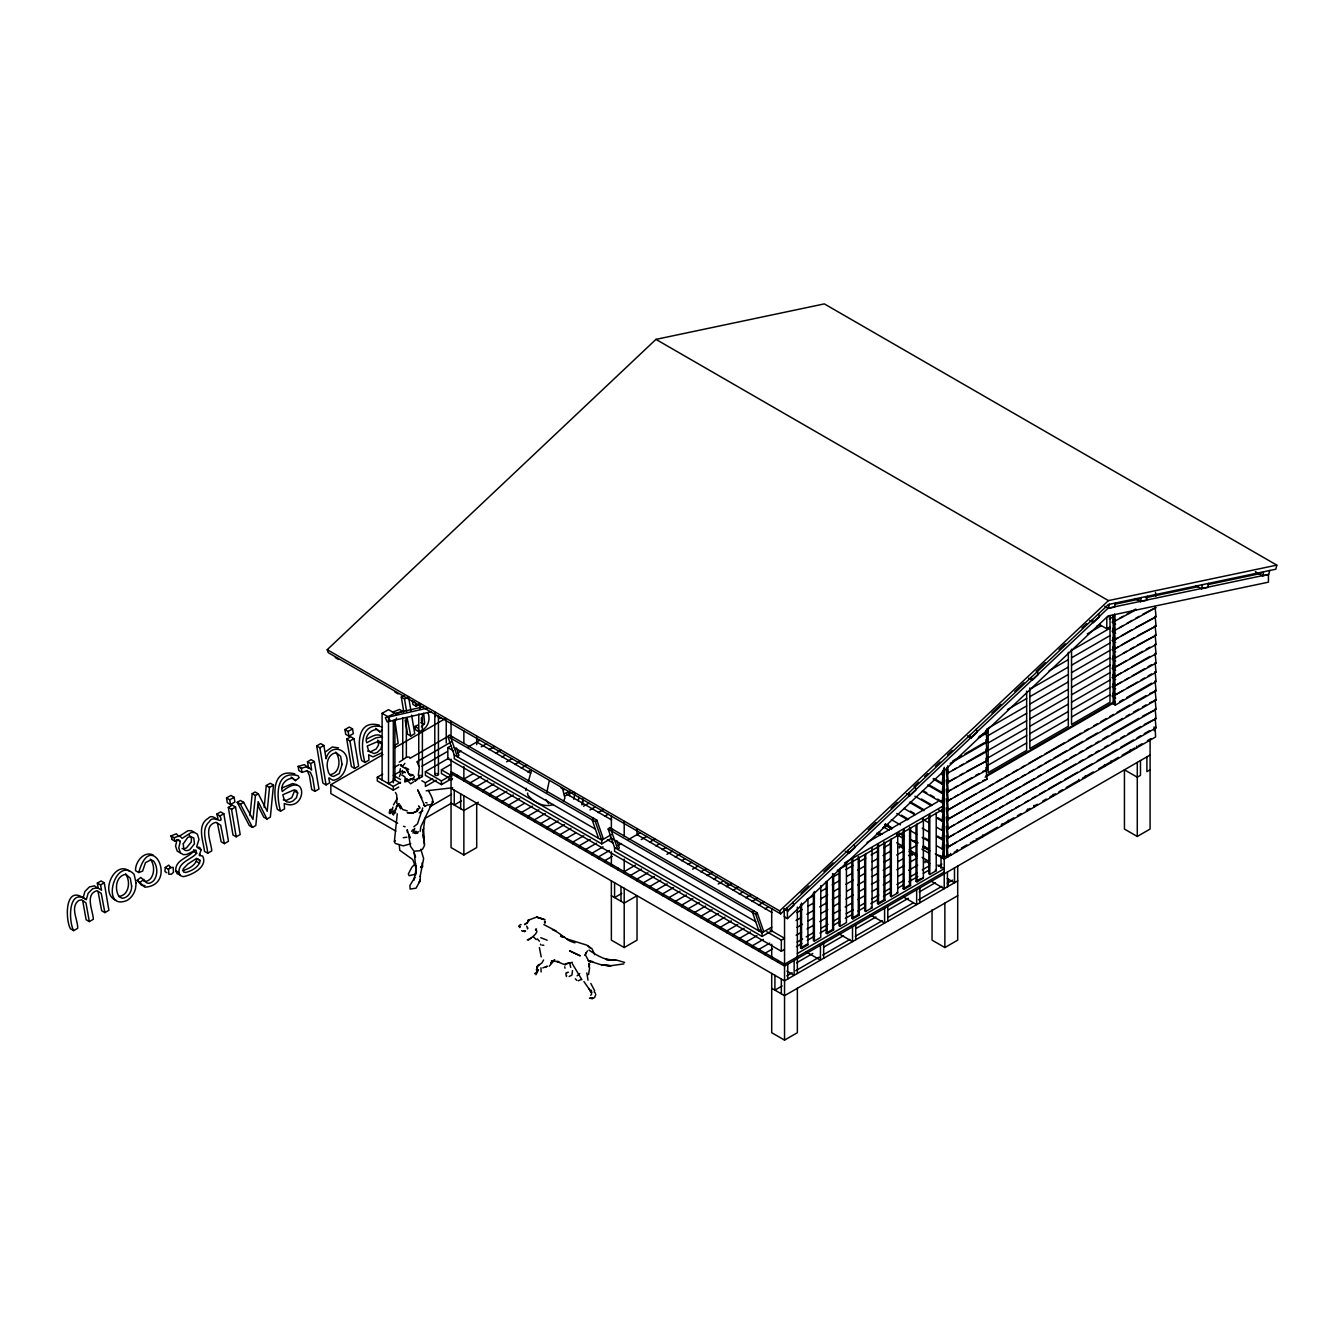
<?xml version="1.0" encoding="UTF-8"?>
<svg xmlns="http://www.w3.org/2000/svg" width="1344" height="1344" viewBox="0 0 1344 1344"><rect width="100%" height="100%" fill="white"/><g stroke="black" fill="none" stroke-linecap="round" stroke-linejoin="round"><path stroke-width="1.5" d="M423.562 828.19L424.469 845.561L422.621 849.089L419.647 850.752L414.002 851.239L410.474 846.283L408.643 834.725M424.838 818.563L423.562 829.097M519.859 926.15L519.826 927.578L518.818 926.218M414.322 852.718L416.086 871.651L413.633 880.354L414.859 877.43L409.92 885.444L410.122 889.073L416.052 888.182L419.933 881.126L420.42 875.986M397.27 813.826L394.363 841.63L395.27 843.461L403.267 845.846L410.777 843.763M942.564 858.043L943.27 846.569L944.227 846.082L943.522 857.573L935.306 853.86M395.371 811.86L395.606 812.902M424.469 844.25L422.57 829.685M264.197 807.442L266.28 785.534L270.295 783.233L273.504 785.081L270.362 817.085L266.986 819.034L263.777 817.186L257.611 805.006M273.504 785.081L269.489 787.399L267.204 811.289L258.317 793.834L255.125 791.986L252.218 793.666L249.984 815.64M400.042 805.812L400.596 808.853L400.478 805.224M933.072 778.915L942.127 784.14L943.656 768.583M943.27 790.961L944.227 790.541L942.127 811.91L938.498 809.827M936.684 827.282L942.127 830.424L944.227 809.054L943.27 809.474L942.127 821.167L936.684 818.026M936.684 836.539L942.127 839.681L943.27 827.988L944.227 827.568L942.127 848.938L936.684 845.796M942.497 771.019L942.127 774.883L943.085 774.463M927.646 785.047L942.127 793.397L944.227 772.027L943.27 772.447M922.202 791.162L942.127 802.654L944.227 781.284L943.27 781.704M943.27 809.474L944.227 799.798L943.27 800.218M943.27 827.988L944.227 818.311L943.27 818.731M258.317 793.834L255.427 795.514L252.991 819.487L243.617 802.334L240.425 800.47L237.216 802.318L249.295 825.535L252.504 827.383L255.814 825.485L258.166 801.629L266.986 819.034M416.136 868.862L415.38 875.297L416.035 865.402M138.751 872.542C151.2 827.35 178.752 885.091 144.833 887.191L137.206 880.27L140.734 877.447L147.067 883.042A9.576 5.527 -60 0 0 153.838 880.488C157.987 874.961 157.668 866.426 153.518 860.983L150.965 859.841L145.488 862.596L142.615 871.13L138.751 872.542L135.542 870.694C135.106 862.042 143.909 850.618 153.115 854.952M297.679 792.977L296.47 797.698L292.874 801.108L289.481 802.318L286.49 801.746L284.256 799.714L282.811 794.741L294.252 789.852L296.554 790.642L297.679 792.977L294.47 791.129L291.766 797.714L286.272 800.453L283.298 799.898M377.765 740.057L378.588 744.912L376.186 748.978L370.692 751.733L367.702 751.162M382.082 744.24L380.89 748.961L377.294 752.371L373.901 753.581L368.659 750.977L367.231 746.021L378.672 741.115L380.974 741.905L382.082 744.24L378.874 742.392M585.816 952.829L585.53 955.181L588.034 959.734M421.428 721.19L421.478 717.612M399.386 776.58L400.697 773.338M546.907 792.053L549.142 781.301M578.29 800.822L578.827 797.16M581.986 804.871L582.876 798.958M194.208 832.39L191.52 830.693L187.975 830.693L178.87 836.539L176.366 833.818L171.007 835.901L174.216 837.749L179.575 835.666L182.078 838.387L191.184 832.541L194.729 832.541L197.417 834.254L198.962 839.429L196.61 846.955L199.685 847.459L201.079 849.761L199.282 855.523L202.608 855.977C208.286 866.762 191.89 875.23 183.17 876.658L180.331 875.582L178.937 872.575C178.332 861.89 191.05 859.824 196.678 853.272L195.905 850.063L186.799 854.398L183.406 854.666L177.206 851.088L175.577 846.065L177.072 839.58L180.281 841.428L178.786 847.913L180.415 852.936M420.118 831.415L420.857 826.678L432.415 802.553M97.339 883.075L100.548 884.923L101.506 890.232L97.642 887.712L92.635 888.754L88.133 893.306L86.335 899.556L83.143 897.708L84.924 891.458L89.426 886.906L94.433 885.864L98.213 888.451L97.339 883.075L101.052 880.942L104.261 882.79L108.898 910.308L104.882 912.61L101.674 910.762L98.062 891.576M179.978 874.81L177.122 873.734L175.728 870.727C175.123 860.042 187.841 857.976 193.486 851.424L193.872 849.526M588.521 974.669L589.596 968.134L588.756 963.43L589.075 966.974L589.646 964.303M399.739 772.498L400.378 768.667M389.239 813.154L389.76 810.096L391.39 809.189M525.857 790.524L526.243 788.239M573.787 799.176L574.795 793.498M582.439 803.678L583.162 799.898M544.874 923.328L545.261 921.362L544.37 922.169M420.101 876.49L423.646 858.631L420.823 849.274M392.398 809.575L392.885 807.122M537.062 968.906L537.583 966.302L536.642 970.502M414.775 828.374L413.011 833.146M391.608 812.7L392.028 810.701M182.482 870.643C188.462 869.047 195.888 865.351 196.946 858.648L200.155 860.496C199.097 867.199 191.671 870.895 185.69 872.491L183.708 872.071L183.187 868.846L187.891 864.024L196.61 858.362L200.155 860.496M390.533 812.582L390.365 809.508M523.454 930.955L524.765 931.476M1104.785 606.278L1108.414 608.378L1109.388 604.279M1115.503 603.002L1114.529 607.085L1108.414 608.378M1134.924 598.483L1140.384 601.642L1141.342 597.542M1147.457 596.266L1146.499 600.348L1140.384 601.642M1196.059 585.614L1201.502 588.756L1202.477 584.657M1208.592 583.38L1207.618 587.462L1201.502 588.756M1255.363 571.67L1262.638 575.87L1263.612 571.788M1269.71 570.494L1268.753 574.577L1262.638 575.87M1276.8 565.118L1275.826 569.201L1108.414 604.498L780.662 913.87L328.205 652.63L327.23 649.673L655.956 339.377L824.342 303.895L1276.8 565.118L1108.414 600.6L779.688 910.896L780.662 913.87M170.94 867.888L168.739 865.133L165.295 867.502L164.909 871.483L166.841 872.794M168.504 869.35L168.874 874.322L171.528 874.138L173.494 872.29L173.124 867.334L170.436 867.502L168.504 869.35L165.295 867.502M531.317 771.002L528.377 781.351M418.286 775.37L419.278 767.323L417.312 762.418M428.333 790.339C430.668 795.161 437.724 805.358 427.392 804.922L424.956 806.434L423.545 805.022M538.474 969.797L535.937 974.77M405.888 781.805L406.61 779.587L410.659 783.804L413.75 781.771M402.041 771.254L402.326 770.381M395.522 810.23L396.766 806.417M422.755 807.946L417.497 823.822L413.851 826.762M566.345 976.55L566.647 975.626M584.758 955.282L587.429 950.914M541.094 971.964L540.977 967.814M394.901 810.751L395.657 808.853M523.404 931.325L524.714 931.14M414.691 833.196L415.934 831.113M404.897 763.375L402.31 766.55M421.394 726.802L424.637 723.038L423.662 713.261M407.165 780.444L411.835 779.066L406.006 780.528L404.813 781.939L405.132 777.185M417.396 833.431L418.303 831.634M396.53 717.998L395.086 721.493L398.16 743.299L394.145 745.618M414.842 779.234L412.44 779.705L413.566 777.638M524.513 931.61L524.53 930.737M543.581 960.002L541.934 962.926L536.81 966.588L537.029 968.755M412.44 779.705L414.372 776.362M393.49 804.888L397.286 798.37M393.002 812.112L393.977 810.516M415.817 833.599L416.858 832.02M390.029 813.658L391.406 811.608M534.61 973.711L536.558 972.317M563.338 801.377L564.917 798.118L562.481 788.374M398.966 803.712L396.329 806.854L398.849 803.964M590.671 995.299L591.612 994.224M411.617 831.331L413.263 829.466M418.908 808.634L416.942 810.852L417.766 810.482M549.192 966.235L554.786 959.734L550.654 962.959L553.56 960.658L551.41 960.96L558.886 961.682L556.954 961.531L565.303 964.908M394.363 841.63L395.354 840.554M399.269 762.149L406.846 757.058L409.584 757.092M325.735 751.666L332.287 746.978L338.486 747.869M535.668 929.897L536.558 928.973M601.759 843.864L454.255 758.705L454.255 755.009L447.838 736.495L449.35 735.017L596.87 820.193L603.271 838.706L601.759 840.168L601.759 843.864L611.369 838.32M452.558 736.882L451.046 738.343L457.447 756.857L458.976 755.395L456.406 747.986M593.662 818.328L592.133 819.806L598.55 838.32M611.369 834.607L601.759 840.168L595.342 821.654L596.87 820.193M762.098 936.432L614.578 851.273L614.578 847.577L608.177 829.063L609.689 827.585L757.193 912.761L763.61 931.274L762.098 932.736L762.098 936.432L771.708 930.888M612.898 829.45L611.369 830.911L617.786 849.425L619.315 847.963L616.745 840.554M753.984 910.896L752.472 912.374L758.89 930.888L760.402 929.41M771.708 927.175L762.098 932.736L755.681 914.222L757.193 912.761M801.007 893.172L808.651 885.965M823.922 871.55L833.078 862.898M868.207 829.752L875.834 822.545M891.106 808.13L897.221 802.368M914.004 786.509L918.59 782.191M924.706 776.412L927.746 773.539M935.39 766.332L939.977 762.014M947.604 754.807L952.19 750.473M991.889 712.992L1001.045 704.357M1014.787 691.387L1023.96 682.735M1036.174 671.194L1045.33 662.558M1059.072 649.572L1065.187 643.81M1081.987 627.967L1086.557 623.633M784.106 908.964L787.752 911.064L793.85 905.285L792.893 902.328M845.242 851.256L848.87 853.356L854.986 847.594L854.011 844.62M906.36 793.565L910.006 795.665L916.104 789.886L915.146 786.929M967.495 735.857L971.124 737.957L977.239 732.194L976.265 729.221M1028.614 678.166L1032.259 680.266L1038.374 674.486L1037.4 671.53M1089.749 620.474L1093.378 622.558L1099.493 616.795L1098.518 613.822M787.416 918.641L1108.094 615.955L1268.434 582.17L1268.434 574.392L1108.094 608.194L787.416 910.879L787.416 918.641L784.224 916.793L784.224 909.031M418.774 882.941L419.983 880.202L419.496 882.202M527.638 921.833L529.183 920.455M416.875 809.441L417.766 808.651M415.162 780.948L418.118 778.361L419.815 778.428L418.085 778.394L415.162 780.948L417.127 779.402M577.114 975.811L579.751 973.56M140.414 882.118L143.942 879.295M295.462 780.646L299.141 777.689L298.066 775.706C274.999 769.742 276.394 796.908 280.56 811.188L284.542 808.886L284.239 803.477C306.415 812.801 309.137 768.886 282.274 791.515C279.989 784.862 286.138 778.512 292.606 778.193L295.462 780.646L291.11 777.067M375.53 728.33L379.882 731.909L382.334 729.943M421.31 866.729L422.268 866.04L420.588 867.166M381.814 752.825L372.926 756.89L368.642 754.74L368.962 760.15L364.963 762.451L361.771 760.603C357.588 746.323 356.21 719.158 379.26 725.122M527.302 939.96L530.897 938.213M392.482 712.202L399.538 709.447L403.603 711.883M395.69 714.067L402.746 711.295M528.36 940.027C530.359 938.633 540.473 931.426 535.534 929.964L535.634 929.141M308.582 768.197L307.474 761.762L311.102 759.662L314.311 761.527L318.931 789.046L314.916 791.347L312.648 777.521L310.363 772.313L306.869 770.801L302.047 772.414L298.838 770.549L298.133 766.399L304.5 764.618L308.414 768.298M298.133 766.399L301.342 768.264L307.709 766.466L311.623 770.146L310.682 763.61L307.474 761.762M226.514 797.966L230.916 795.43L234.125 797.278L234.914 801.998L230.513 804.535L227.304 802.687L226.514 797.966L229.723 799.814L230.513 804.535M316.68 745.903L320.662 743.602L323.87 745.466L326.071 758.772C330.254 741.838 351.809 749.566 346.198 765.862C345.156 771.859 341.443 777.79 335.412 779.722C330.859 782.494 327.029 772.195 329.784 782.779L326.071 784.913L322.879 783.065L316.68 745.903L319.889 747.768L326.071 784.913M344.938 729.59L349.339 727.054L352.531 728.918L353.321 733.639L348.936 736.176L345.727 734.328L344.938 729.59L348.146 731.455L348.936 736.176M403.754 711.799L401.318 697.049L403.99 695.503M229.723 799.814L234.125 797.278M319.889 747.768L323.87 745.466M348.146 731.455L352.531 728.918M401.318 697.049L404.527 698.897L408.526 696.578M382.099 779.99L382.099 713.345L388.517 709.649L394.918 713.345L423.444 706.793M171.007 835.901L172.032 839.126M224.381 843.629L220.685 825.216L215.964 822.293C202.625 825.619 211.512 842.52 211.73 850.937L207.715 853.238L204.506 851.39C203.381 840.958 196.442 825.132 208.438 818.177C213.058 812.364 220.685 825.754 216.77 814.128L220.618 811.91L223.826 813.758L228.463 841.277L224.381 843.629L221.172 841.781L217.476 823.351M228.329 807.458L232.344 805.14L235.536 806.988L240.19 834.506L236.174 836.808L232.966 834.96L228.329 807.458L231.538 809.306L236.174 836.808M346.735 739.099L350.75 736.781L353.959 738.629L358.613 766.13L354.598 768.449L351.389 766.601L346.735 739.099L349.944 740.947L354.598 768.449M394.918 713.345L385.358 717.763L387.19 721.862L431.088 711.782M171.646 839.345L174.854 841.193L178.5 839.714L180.281 841.428M100.548 884.923L104.261 882.79M216.77 814.128L219.962 815.976L223.826 813.758M231.538 809.306L235.536 806.988M237.216 802.318L240.425 804.182L243.617 802.334M310.682 763.61L314.311 761.527M349.944 740.947L353.959 738.629M416.136 706.272L415.565 702.794L412.373 700.93L412.927 704.424L416.136 706.272L420.487 703.752M83.143 897.708C64.478 885.31 65.419 920.573 70.493 928.771L73.702 930.619L77.7 928.318C77.986 919.598 69.77 907.25 78.725 900.497L81.581 899.808L85.966 902.866L89.342 921.598L93.341 919.279C93.156 911.03 84.437 894.23 97.07 890.686L101.27 893.424L104.882 912.61M405.166 720.048L407.534 734.177L410.743 736.042L414.725 733.723L411.634 715.159M395.858 831.113L330.859 793.582L330.859 784.694L382.939 754.622M393.708 748.406L445.788 718.334M398.748 787.046L393.322 790.171L377.294 780.914L377.294 777.218L382.721 774.094M393.574 767.827L399 764.686M409.853 758.419L446.023 737.537M400.562 771.187L393.322 775.37L400.445 779.486M416.842 761.796L451.198 741.955M784.543 949.402L781.334 951.25L447.838 758.705L447.838 747.6L451.046 745.752M422.016 766.198L447.334 751.582M377.294 777.218L393.322 786.475L400.562 782.292M452.273 778.361L441.42 784.627L425.393 775.37L425.393 771.658L448.896 758.083M457.699 753.01L461.16 751.01M468.065 747.029L479.657 740.326M452.105 779.688L441.42 773.522L441.42 769.81L450.458 764.585M481.219 746.844L486.646 743.702M421.831 780.713L425.393 782.779L432.617 778.596M436.246 780.209L425.393 786.475L425.393 782.779M489.149 749.666L494.592 746.525M425.393 771.658L441.42 780.914L450.458 775.706M495.566 753.362L501.01 750.221M463.865 779.066L473.491 773.522M501.984 757.075L505.613 754.975M481.169 776.479L470.282 782.779L470.282 784.627M506.57 761.813L512.014 758.671M419.227 812.902L422.822 810.835M430.013 806.686L451.55 794.237M487.586 780.192L476.7 786.475L476.7 788.323M514.802 764.467L520.246 761.326M424.62 818.681L451.55 803.124M461.462 800.822L454.255 804.989L454.255 790.171M494.004 783.888L483.101 790.171L483.101 792.036M521.22 768.18L526.663 765.038M498.59 788.642L489.518 793.884L489.518 795.732M527.638 771.876L531.266 769.776M478.296 802.217L463.865 810.55L451.046 803.141M506.822 791.297L495.936 797.58L495.936 799.428M513.24 794.993L502.354 801.293L502.354 803.141M519.658 798.706L508.754 804.989L508.754 806.837M524.244 803.46L515.172 808.685L515.172 810.55M532.476 806.114L521.59 812.398L521.59 814.246M538.894 809.81L528.007 816.094L528.007 817.942M451.046 759.108L451.046 847.577L463.865 854.969L476.7 847.577L476.7 803.141M545.311 813.506L534.408 819.806L534.408 821.654M549.898 818.261L540.826 823.502L540.826 825.35M558.13 820.915L547.243 827.198L547.243 829.063M583.531 806.249L588.974 803.107M564.547 824.628L553.661 830.911L553.661 832.759M589.949 809.962L595.392 806.803M570.965 828.324L560.062 834.607L560.062 836.455M598.181 812.616L603.624 809.458M575.551 833.078L566.479 838.32L566.479 840.168M604.598 816.312L608.227 814.212M583.783 835.733L572.897 842.016L572.897 843.864M590.201 839.429L579.314 845.712L579.314 847.577M596.618 843.142L585.715 849.425L585.715 851.273M603.019 846.838L592.133 853.121L592.133 854.969M609.437 850.534L598.55 856.834L598.55 858.682M618.038 845.578L621.482 843.578M628.404 839.597L640.282 832.726M612.226 856.346L604.968 860.53L604.968 862.378M641.256 839.58L646.699 836.438M649.488 842.234L654.931 839.093M655.906 845.93L659.534 843.83M624.204 871.634L635.426 865.15M662.306 849.643L665.935 847.543M641.508 869.047L630.622 875.347L630.622 877.195M666.91 854.381L672.353 851.239M647.926 872.76L637.022 879.043L637.022 880.891M675.142 857.035L680.585 853.894M621.802 893.39L614.578 897.557L614.578 882.739M654.326 876.456L643.44 882.739L643.44 884.604M681.559 860.748L685.188 858.648M1096.687 626.354L1100.299 624.271M1109.338 619.063L1114.747 615.938M660.744 880.169L649.858 886.452L649.858 888.3M687.96 864.444L691.589 862.344M1087.279 633.898L1101.274 625.817M1119.686 618.29L1123.231 616.258M1126.776 614.208L1135.63 609.101M1114.378 621.365L1136.57 609.504M1099.526 624.574L1106.801 628.774L1110.01 626.909M667.162 883.865L656.275 890.148L656.275 891.996M692.563 869.198L698.006 866.057M1071.538 650.395L1110.01 628.186M1119.686 627.547L1123.231 625.514M1126.776 623.465L1132.085 620.39M1135.63 618.358L1139.158 616.308M1142.702 614.258L1156.058 607.522L1114.378 630.622M673.579 887.561L662.676 893.861L662.676 895.709M700.795 871.853L706.238 868.711M1049.093 670.757L1068.329 659.652M1071.538 657.804L1110.01 635.594M1117.922 637.829L1114.378 639.878L1156.058 616.778L1155.101 607.034M1121.45 635.779L1132.085 629.647M1135.63 627.614L1156.058 616.778M679.98 891.274L669.094 897.557L669.094 899.405M707.213 875.549L712.656 872.407M1029.857 689.27L1068.329 667.061M1071.538 665.213L1110.01 642.986M686.398 894.97L675.511 901.253L675.511 903.118M713.614 879.262L717.242 877.162M1007.395 709.649L1026.648 698.527M1029.857 696.679L1068.329 674.47M1071.538 672.622L1110.01 650.395M1117.922 647.086L1114.378 649.135L1156.058 626.035L1155.101 616.291M1121.45 645.036L1133.849 637.879M1137.394 635.846L1156.058 626.035M692.815 898.682L681.929 904.966L681.929 906.814M718.217 884.016L723.66 880.858M1026.648 705.936L988.159 728.162L988.159 772.582L1026.648 750.372L1026.648 691.135M1029.857 704.088L1068.329 681.878M1071.538 680.014L1110.01 657.804M979.07 736.495L984.346 733.454M1123.231 653.285L1126.776 651.235M1130.304 649.186L1133.849 647.136M1137.394 645.103L1156.058 635.292L1155.101 625.548M978.281 737.94L987.067 732.866L986.681 728.969M1114.378 658.392L1156.058 635.292M699.233 902.378L688.33 908.662L688.33 910.51M726.449 886.67L731.892 883.512M988.159 735.554L1026.648 713.345M1029.857 711.497L1068.329 689.27M1071.538 687.422L1110.01 665.213M611.369 880.891L611.369 940.145L624.204 947.537L637.022 940.145L637.022 895.709L624.204 903.118L611.369 895.709M952.711 760.99L961.498 755.916M965.009 753.883L984.346 742.711M1116.142 666.624L1126.776 660.492M1130.304 658.442L1142.702 651.286M1146.247 649.253L1149.792 647.203M950.141 763.426L987.067 742.123L985.908 730.43M1114.378 667.649L1156.058 644.549L1155.101 634.805M705.634 906.074L694.747 912.374L694.747 914.222M732.866 890.366L738.31 887.225M988.159 742.963L1026.648 720.754M1029.857 718.906L1068.329 696.679M1071.538 694.831L1110.01 672.622M952.711 770.246L956.222 768.214M959.734 766.181L963.262 764.148M966.773 762.115L984.346 751.968M1116.142 675.881L1121.45 672.806M1124.995 670.774L1128.54 668.724M1132.085 666.674L1149.792 656.46M712.051 909.787L701.165 916.07L701.165 917.918M739.267 894.062L742.896 891.979M988.159 750.372L1026.648 728.162M1029.857 726.298L1068.329 704.088M1071.538 702.24L1110.01 680.014M947.436 773.287L987.067 751.38L985.908 739.687M1114.378 676.906L1156.058 653.806L1155.101 644.062L1156.058 644.549M718.469 913.483L707.582 919.766L707.582 921.631M745.685 897.775L751.128 894.634M988.159 757.781L1026.648 735.554M1029.857 733.706L1068.329 711.497M1071.538 709.649L1110.01 687.422M956.222 777.47L947.436 782.544L987.067 760.637L985.908 748.944M959.734 775.438L963.262 773.405M966.773 771.372L987.067 760.637M1121.45 682.063L1114.378 686.162L1156.058 663.062L1155.101 653.318L1156.058 653.806M1124.995 680.03L1128.54 677.981M1132.085 675.931L1144.483 668.774M1148.011 666.742L1151.556 664.692M724.886 917.196L713.983 923.479L713.983 925.327M752.102 901.471L757.546 898.33M988.159 765.19L1026.648 742.963M1029.857 741.115L1068.329 718.906M1071.538 717.041L1110.01 694.831M882.706 827.921L888.132 824.796M950.947 789.768L947.436 791.801L987.067 769.894L985.908 758.201M954.458 787.735L957.986 785.702M961.498 783.686L972.048 777.588M975.559 775.555L979.07 773.539M982.598 771.506L987.067 769.894M1123.231 690.312L1114.378 695.419L1156.058 672.319L1155.101 662.575L1156.058 663.062M1126.776 688.262L1137.394 682.13M1140.938 680.081L1144.483 678.031M1148.011 675.998L1151.556 673.949M731.287 920.892L720.401 927.175L720.401 929.023M758.52 905.184L763.963 902.026M867.098 842.486L937.81 801.662M986.009 775.69L1114.226 701.669M985.152 777.151L1115.167 702.072M950.947 799.025L947.436 801.058L987.067 779.15L985.908 767.458M954.458 796.992L957.986 794.959M961.498 792.943L979.07 782.796M982.598 780.763L987.067 779.15M1119.686 701.602L1123.231 699.569M1126.776 697.519L1151.556 683.206M1114.176 693.403L1113.218 692.983L1114.378 704.676L1115.335 705.096L1156.058 681.576L1155.101 671.832M737.705 924.588L726.818 930.888L726.818 932.736M764.921 908.88L768.55 906.78M844.502 862.932L944.227 805.358M837.262 870.408L944.227 808.651M960.07 803.023L947.436 810.314L1156.058 690.833L1155.101 681.089M963.682 800.923L976.332 793.632M979.944 791.549L983.556 789.466M988.966 786.341L992.578 784.258M996.19 782.158L1001.599 779.033M1005.211 776.95L1008.823 774.866M1012.435 772.783L1017.862 769.658M1021.474 767.575L1025.086 765.475M1028.698 763.392L1041.331 756.101M1044.943 754.018L1064.818 742.543M1068.43 740.46L1081.063 733.169M1084.675 731.086L1088.287 728.986M1093.697 725.861L1097.309 723.778M1100.921 721.694L1106.347 718.57M1109.959 716.486L1113.571 714.403M1117.183 712.32L1129.817 705.012M1133.429 702.929L1146.079 695.638M1149.691 693.538L1156.058 690.833M744.122 928.301L733.236 934.584L733.236 936.432M833.045 876.96L838.488 873.818M845.746 869.618L853.003 865.435M858.446 862.294L865.704 858.094M871.147 854.952L878.405 850.769M883.848 847.627L891.106 843.427M750.523 931.997L739.637 938.28L739.637 940.145M806.786 899.522L814.044 895.322M821.302 891.139L826.745 887.998M832.188 884.856L839.446 880.656M846.703 876.473L852.146 873.331M857.606 870.19L864.864 865.99M872.122 861.806L877.565 858.665M883.008 855.523L890.266 851.323M949.234 818.53L961.884 811.238M965.496 809.138L978.13 801.847M981.742 799.764L1001.599 788.29M1005.211 786.206L1017.862 778.915M1021.474 776.832L1025.086 774.732M1028.698 772.649L1034.107 769.524M1037.719 767.441L1041.331 765.358M1044.943 763.274L1050.37 760.15M1053.982 758.066L1066.615 750.758M1070.227 748.675L1082.861 741.384M1086.473 739.301L1097.309 733.034M1102.735 729.91L1122.593 718.435M1126.205 716.352L1129.817 714.269M1133.429 712.186L1138.855 709.061M1142.467 706.978L1146.079 704.894M1149.691 702.811L1156.058 700.09L1155.101 690.346M947.436 819.571L1156.058 700.09M756.941 935.71L746.054 941.993L746.054 943.841M796.874 912.66L802.318 909.518M807.761 906.36L813.204 903.218M820.462 899.035L827.719 894.835M833.162 891.694L838.606 888.552M845.863 884.369L853.121 880.169M858.564 877.027L864.007 873.886M871.265 869.702L878.522 865.502M883.966 862.361L891.24 858.178M896.683 855.036L903.941 850.836M909.367 849.559L916.591 845.393M949.234 827.786L954.66 824.662M958.272 822.578L961.884 820.495M965.496 818.395L970.906 815.27M974.518 813.187L978.13 811.104M981.742 809.021L987.168 805.896M990.78 803.813L1003.414 796.505M1007.026 794.422L1019.659 787.13M1023.271 785.047L1034.107 778.781M1037.719 776.698L1041.331 774.614M1046.758 771.49L1059.391 764.182M1063.003 762.098L1066.615 760.015M1070.227 757.932L1075.654 754.807M1079.249 752.724L1082.861 750.641M1086.473 748.558L1091.899 745.416M1095.511 743.333L1099.123 741.25M1102.735 739.166L1108.145 736.042M1111.757 733.958L1138.855 718.318M1142.467 716.234L1156.058 709.346L1155.101 699.602M947.436 828.828L1156.058 709.346M763.358 939.406L752.472 945.689L752.472 947.537M796.018 920.539L801.461 917.398M806.904 914.256L814.162 910.073M819.622 906.931L826.879 902.731M832.322 899.59L839.58 895.406M846.838 891.206L852.281 888.065M857.724 884.923L864.982 880.74M872.239 876.54L877.682 873.398M883.126 870.257L890.383 866.074M897.641 861.874L903.084 858.732M908.527 855.59L912.156 853.49L912.156 855.338M954.66 833.918L947.436 838.085L1156.058 718.603L1155.101 708.859M958.272 831.835L970.906 824.527M974.518 822.444L978.13 820.361M983.556 817.236L996.19 809.928M999.802 807.845L1003.414 805.762M1007.026 803.678L1012.435 800.554M1016.047 798.47L1019.659 796.387M1023.271 794.304L1035.922 786.996M1039.534 784.913L1075.654 764.064M1079.249 761.981L1082.861 759.898M1088.287 756.756L1091.899 754.673M1095.511 752.59L1099.123 750.506M1104.533 747.382L1108.145 745.298M1111.757 743.215L1117.183 740.09M1120.795 737.99L1124.407 735.907M1128.019 733.824L1140.653 726.533M1144.265 724.45L1156.058 718.603M769.776 943.102L758.89 949.402L758.89 951.25M796.992 927.394L802.435 924.252M807.878 921.11L813.322 917.969M820.579 913.769L827.837 909.586M833.28 906.444L838.723 903.302M845.981 899.102L853.255 894.919M858.698 891.778L864.142 888.636M871.399 884.436L878.657 880.253M884.1 877.111L889.543 873.953M896.801 869.77L904.058 865.586M909.502 862.428L916.759 858.245M766.836 931.762L781.334 940.145L784.543 938.28L770.045 929.914M947.234 836.069L946.277 835.649L947.436 847.342L956.458 842.134M960.07 840.05L972.72 832.742M976.332 830.659L1012.435 809.81M1016.047 807.727L1019.659 805.644M1025.086 802.519L1028.698 800.419M1032.31 798.336L1035.922 796.253M1039.534 794.17L1044.943 791.045M1048.555 788.962L1061.206 781.654M1064.818 779.57L1077.451 772.279M1081.063 770.196L1091.899 763.93M1097.309 760.805L1117.183 749.347M1120.795 747.247L1133.429 739.956M1137.041 737.873L1140.653 735.79M1144.265 733.706L1149.691 730.582M772.548 948.914L765.29 953.098L765.29 954.946M796.152 935.29L801.595 932.148M807.038 929.006L814.296 924.806M819.739 921.665L826.997 917.482M832.44 914.34L839.698 910.14M845.141 906.998L852.398 902.815M857.842 899.657L865.099 895.474M872.357 891.29L877.8 888.132M883.26 884.99L890.518 880.807M897.775 876.607L903.218 873.466M908.662 870.324L917.734 865.082M947.436 847.342L1156.058 727.86L1155.101 718.116M797.11 942.127L802.553 938.986M806.182 936.886L813.456 932.702M820.714 928.519L827.971 924.319M833.414 921.178L838.858 918.036M846.115 913.836L853.373 909.653M858.816 906.511L864.259 903.37M871.517 899.17L878.774 894.986M884.218 891.845L889.661 888.703M896.918 884.503L904.176 880.32M909.619 877.178L916.894 872.978M922.337 869.837L929.594 865.654M944.227 857.203L947.436 855.338M946.982 856.397L947.94 856.867L947.234 845.376L946.277 844.906L946.982 856.397L950.594 854.297M954.206 852.214L957.818 850.13M961.43 848.047L966.857 844.922M970.452 842.839L974.064 840.756M977.676 838.673L997.55 827.198M1001.162 825.115L1013.796 817.807M1017.408 815.724L1021.02 813.641M1026.446 810.516L1030.058 808.433M1033.67 806.35L1037.282 804.266M1042.692 801.142L1046.304 799.042M1049.916 796.958L1055.326 793.834M1058.938 791.75L1062.55 789.667M1066.162 787.584L1078.812 780.276M1082.424 778.193L1093.26 771.943M1098.67 768.818L1118.544 757.344M1122.139 755.261L1134.79 747.97M1138.402 745.87L1142.014 743.786M1147.423 740.662L1151.035 738.578M796.387 946.663L801.83 943.522M807.274 940.38L814.514 936.197M819.958 933.055L827.215 928.872M832.658 925.73L839.899 921.53M845.342 918.406L852.6 914.206M858.043 911.064L865.284 906.881M870.727 903.739L877.985 899.556M883.428 896.414L890.669 892.231M897.926 888.031L903.37 884.906M908.813 881.765L917.868 876.523M923.311 873.382L928.754 870.24M938.23 866.225L941.842 864.142M800.57 904.512L800.57 947.957L806.988 944.244L807.946 944.798L807.946 899.304M826.224 881.429L826.224 933.139L832.642 929.443L833.599 929.998L833.599 874.138M851.878 860.412L851.878 918.322L858.295 914.626L859.253 915.18L859.253 857.27M877.531 845.594L877.531 903.521L883.949 899.808L884.906 900.362L884.906 842.453M903.185 830.794L903.185 888.703L909.602 885.007L910.56 885.562L910.56 827.635M916.003 825.451L916.003 881.294L920.825 878.522M800.57 947.957L801.528 948.511L807.946 944.798M813.389 892.97L813.389 940.548L814.363 941.102L820.781 937.39L820.781 885.679M826.224 933.139L827.182 933.694L833.599 929.998M839.042 869.887L839.042 925.73L840.017 926.285L846.434 922.589L846.434 862.596M851.878 918.322L852.835 918.876L859.253 915.18M864.696 855.07L864.696 910.93L865.67 911.484L872.071 907.771L872.071 847.795M877.531 903.521L878.489 904.075L884.906 900.362M890.35 840.269L890.35 896.112L891.324 896.666L897.725 892.97L897.725 832.978M903.185 888.703L904.142 889.258L910.56 885.562M916.003 881.294L916.978 881.849L923.378 878.153L923.378 818.177M928.838 815.976L928.838 873.902L929.796 874.457L936.214 870.744L936.214 812.834M797.362 953.501L944.227 868.711L937.81 865.015M944.227 872.004L784.543 964.202L451.046 771.658M1150.094 755.009L784.543 966.05L451.046 773.522M796.555 962.825L812.801 953.45M823.62 947.201L843.461 935.743M856.094 928.452L875.935 916.994M888.552 909.703L908.393 898.246M919.212 891.996L935.458 882.638M786.744 975.895L792.154 972.77M795.766 970.687L819.202 957.146M822.814 955.063L849.878 939.439M855.288 936.314L882.336 920.69M887.746 917.582L913.013 903M918.422 899.875L941.858 886.334M947.268 883.21L952.694 880.085M957.701 880.891L784.543 980.868L451.046 788.323M1150.094 769.81L1146.886 771.658L1146.886 756.857M782.124 985.958L774.917 990.125L774.917 975.307M957.701 895.709L784.543 995.686L771.708 988.277M771.708 973.459L771.708 1032.713L784.543 1040.105L797.362 1032.713L797.362 988.277M932.047 909.838L932.047 940.145L944.866 947.537L957.701 940.145L957.701 866.09M1140.485 760.553L1140.485 775.37L1137.276 777.218L1124.441 769.81L1124.441 829.063L1137.276 836.455L1150.094 829.063L1150.094 740.191M420.924 867.653L422.722 866.695L422.016 863.016M545.126 967.378L547.31 966.235L542.842 967.882M366.778 739.032C371.179 736.831 378.622 731.808 382.452 737.503M282.374 787.769L292.639 783.552L296.671 784.644M418.186 724.954L414.977 726.432L415.582 729.809L418.79 731.674C427.274 729.422 431.004 720.401 427.946 712.505M569.083 976.534L571.956 975.089L572.46 970.637M578.357 980.784L581.448 979.322M537.953 965.261L539.482 964.555M564.514 796.085L573.804 791.885M564.362 793.699L569.839 791.213M942.127 784.14L943.068 783.72L934.03 778.495M942.127 793.397L943.085 792.977L930.401 785.669M942.127 802.654L943.085 802.234L937.642 799.109M942.127 811.91L943.068 811.49M942.127 821.167L943.085 820.747M942.127 830.424L943.085 830.004M943.27 837.245L944.227 836.825L943.085 848.518L942.127 848.938M942.127 839.681L943.085 839.261L937.642 836.119M414.305 874.474L409.147 875.683L408.341 873.97L411.835 867.283L415.632 863.47L415.128 865.654L412.692 859.522L399.79 850.298L399.319 845.662M527.906 920.321L536.659 917.112L544.74 919.666L536.659 917.112L542.842 918.943M441.521 718.267L438.866 718.435L437.842 716.016M330.322 774.614C340.418 772.968 340.838 758.806 335.731 752.136M553.358 804.518C544.102 807.979 533.182 802.25 527.671 794.808L527.638 793.061M567.252 972.72L565.942 973.056L566.126 975.324M411.835 779.066L407.316 780.142L406.459 778.462L407.82 781.368M427.224 708.154L388.517 717.041L382.099 713.345M404.561 768.13L400.932 765.71L401.419 764.719M1115.033 604.195L1139.393 599.071M1145.474 597.778L1198.243 586.656M1208.39 584.522L1261.159 573.401M432.012 801.494L433.306 801.914M403.267 837.715L406.862 837.211M567.151 972.401L568.394 972.233M623.885 963.883L610.764 965.748L601.877 964.622L607.774 965.782L611.066 965.731L601.625 964.975L588.017 960.59L592.754 961.615M119.028 896.431C129.259 895.188 130.754 881.059 125.597 874.02M448.459 779.369L452.592 778.898M426.149 790.826L452.743 787.752M528.041 920.388L529.418 920.287M413.431 831.768L414.893 833.095M524.328 931.14L525.638 931.106M572.393 962.304L565.118 964.001L570.713 962.724M582.154 803.393L582.725 804.384M520.044 924.605L521.102 924.655M402.528 771.406L405.35 772.632L403.721 771.473M382.452 736.814L376.034 737.822L366.694 742.778C364.392 736.126 370.558 729.775 377.026 729.456L379.882 731.909M145.001 885.595L141.624 885.326L137.206 880.27M541.985 945.101L543.782 945.269M408.206 779.654L409.786 779.822M537.936 969.696L536.39 969.545L536.894 971.057M591.041 998.004L592.519 998.172L589.495 998.122M404.494 776.58L401.705 774.984M425.746 802.603L427.073 802.939M590.352 998.29L592.385 998.76L594.636 997.45L595.795 994.51M407.198 810.852L402.814 809.575L399.907 805.358M410.861 774.53L412.81 775.102L410.676 775.874L407.753 772.447M392.381 813.809L393.49 815.035M403.57 826.291L405.082 826.795M552.434 929.729C560.599 932.702 566.16 940.716 574.963 942.833M540.742 937.709L547.142 940.195M116.172 900.413C99.086 893.659 114.845 859.118 129.83 871.399M1114.176 619.349L1113.218 618.929L1115.335 640.298M1114.176 628.606L1113.218 628.186L1115.335 649.555M1114.176 637.862L1113.218 637.442L1115.335 658.812M1114.176 647.119L1113.218 646.699L1115.335 668.069M1155.101 671.899L1156.058 672.319M1114.176 656.376L1113.218 655.956L1115.335 677.326M1155.101 681.156L1156.058 681.576M1114.176 665.633L1113.218 665.213L1115.335 686.582M1114.176 674.89L1113.218 674.47L1115.335 695.839M1114.176 684.146L1113.218 683.726L1115.335 705.096M1156.058 727.86L1155.101 727.44L1155.605 736.966L944.227 859.051L936.986 854.868M986.11 732.446L987.067 732.866M986.11 741.703L987.067 742.123M986.11 750.96L987.067 751.38M947.234 771.271L946.277 770.851L948.394 792.221M947.234 780.528L946.277 780.108L948.394 801.478M947.234 789.785L946.277 789.365L948.394 810.734M947.234 799.042L946.277 798.622L948.394 819.991M947.234 808.298L946.277 807.878L948.394 829.248M947.234 817.555L946.277 817.135L948.394 838.505M947.234 826.812L946.277 826.392L948.394 847.762M393.17 813.49L394.01 813.876M543.866 924.588L556.08 930.955M405.048 767.424L408.761 769.373M655.956 339.377L1108.414 600.6M1112.042 622.07L1115.654 624.17M1112.042 631.193L1115.654 633.293M1112.042 640.45L1115.654 642.55M1112.042 649.706L1115.654 651.806M1112.042 658.963L1115.654 661.063M1112.042 668.22L1115.654 670.32M1112.042 677.477L1115.654 679.577M1112.042 686.734L1115.654 688.834M1112.042 695.99L1115.654 698.09M923.16 790.742L926.789 792.826M930.401 794.926L934.03 797.009M921.48 799.025L932.282 805.258M914.928 796.219L931.241 805.627M910.442 801.914L923.126 809.239M937.642 817.606L941.27 819.706M909.485 802.334L923.983 810.701M910.442 811.171L914.054 813.254M904.042 808.45L914.928 814.733M922.169 818.916L929.426 823.099M901.37 815.186L908.628 819.37M896.784 813.506L907.67 819.79M922.169 828.173L929.426 832.356M924.941 838.051L928.57 840.151M891.341 819.622L900.413 824.863M909.485 830.105L916.726 834.288M922.169 837.43L929.426 841.613M885.494 824.074L890.938 827.215M914.508 840.823L918.137 842.923M923.58 846.065L927.209 848.148M939.893 855.473L943.522 857.573M885.192 824.225L892.45 828.408M923.261 846.199L928.704 849.341M891.794 828.727L884.537 824.544L891.66 828.694M899.035 832.91L904.478 836.052M909.922 839.194L917.179 843.394M929.88 850.718L922.622 846.535L929.729 850.685M900.732 833.935L904.361 836.018M909.787 839.16L917.045 843.343M883.798 827.131L889.241 830.256M896.498 834.456L903.739 838.639M921.866 849.106L929.124 853.289M878.556 832.238L882.185 834.338M896.683 842.705L903.941 846.888M909.367 850.03L916.625 854.213M922.068 857.354L929.309 861.538M876.893 833.129L880.102 834.977M904.142 848.87L899.338 846.082L899.338 847.946M908.964 851.642L916.978 856.279M929.796 863.671L924.991 860.899L924.991 862.747M935.256 870.19L936.214 870.744M947.234 878.556L954.492 882.739L954.492 867.938M931.543 881.345L944.227 888.67L944.227 767.273M922.421 877.598L923.378 878.153M896.767 892.416L897.725 892.97M903.958 897.271L916.658 904.596L916.658 889.778M871.114 907.217L872.071 907.771M870.089 914.726L884.587 923.11L884.587 908.292M838.018 933.24L852.516 941.623L852.516 926.806M327.23 649.673L779.688 910.896M335.278 657.602L338.486 659.45M394.918 692.042L398.126 693.89M561.036 787.937L564.245 789.785M725.206 882.722L728.414 884.587M476.7 742.039L530.662 773.203M566.63 793.968L611.604 819.941M637.022 834.607L771.943 912.509M447.838 736.495L595.342 821.654M608.177 829.063L755.681 914.222M420.79 722.618L423.998 724.466M454.255 747.6L595.342 829.063M610.546 837.833L755.681 921.631M805.946 951.754L820.445 960.137L820.445 945.319M414.977 726.432L418.186 728.28L418.79 731.674M447.838 747.6L453.264 750.742M607.337 839.681L612.763 842.822M454.255 755.009L601.759 840.168M614.578 847.577L762.098 932.736M441.42 769.81L452.105 775.992M786.912 971.124L794.153 975.307L794.153 960.506M393.322 779.066L400.445 783.182M330.859 784.694L397.673 823.267M314.916 791.347L311.707 789.499L309.456 775.673L307.171 770.465M266.28 785.534L269.489 787.399M252.218 793.666L255.427 795.514M280.56 811.188L277.351 809.34C273.185 795.06 271.79 767.894 294.857 773.858M197.887 847.913L201.079 849.761M193.486 851.424L196.678 853.272M196.342 861.37L199.55 863.218M175.728 870.727L178.937 872.575M89.342 921.598L86.134 919.75L82.757 901.018M521.657 930.67L522.9 931.409M588.958 950.074C596.904 955.416 605.64 960.91 615.602 960.187L606.026 959.482L616.056 959.952L624.607 962.422M588.958 961.195L590.52 962.203M594.72 954.694L591.982 948.746L586.774 945.118L566.882 938.918L569.352 940.632M382.469 726.97C359.402 721.006 360.797 748.171 364.963 762.451M407.114 779.453L408.643 780.494M527.822 928.15L526.613 926.134M189.017 834.893L191.436 838.253L191.251 842.066L186.564 847.762A9.542 5.51 -60 0 1 182.078 848.534M588.185 946.058L590.117 947.99M594.065 991.855L595.459 993.25M533.383 936.751L536.206 939.59M575.333 978.818L576.912 980.414M519.137 925.915L519.826 926.654M86.335 899.556C67.687 887.174 68.628 922.438 73.702 930.619M419.244 806.551L420.067 808.046M537.314 938.851L539.414 941.22M400.999 808.382L396.866 803.611L396.732 794.942L395.455 792.422M199.399 854.129L200.39 855.288M407.182 830.071L409.97 838.068L409.231 834.758M435.658 716.587L434.633 714.168M583.934 981.574L591.478 992.477M545.832 799.529L548.604 803.662M150.31 859.135C154.459 864.562 154.795 873.113 150.629 878.64A9.576 5.527 -60 0 1 143.858 881.194M581.885 979.709L572.342 963.749M400.546 764.904L401.117 765.828M405.821 768.65L407.887 772.162M402.007 772.111L402.847 773.623M590.822 983.438L594.703 990.814M421.915 797.95L417.648 789.835L424.956 806.434M240.425 804.182L252.504 827.383M588.974 988.546L591.326 993.115M390.348 721.14L388.517 717.041L388.517 783.703L394.918 779.99L394.918 719.594M588 980.179L586.824 972.938M413.868 852.466L415.598 856.968M540.523 944.16L540.674 944.916M407.484 770.011L407.954 771.322M1092.403 619.601L1093.378 622.558M1031.285 677.292L1032.259 680.266M970.15 735L971.124 737.957M909.031 792.691L910.006 795.665M847.896 850.399L848.87 853.356M786.778 908.09L787.752 911.064M407.114 717.78L410.743 736.042M569.789 963.648L570.713 967.344M564.732 966.823L565.018 968.184M539.398 947.57L541.195 956.911M174.216 837.749L174.854 841.193M591.293 990.209L591.78 992.914M301.342 768.264L302.047 772.414M408.878 698.645L410.945 711.026M219.962 815.976C224.666 826.543 213.074 813.826 209.429 821.604C200.122 829.752 207.161 843.209 207.715 853.238M419.076 703.13L420.101 709.33M404.527 698.897L406.661 711.799M418.74 805.829L418.908 806.82M423.024 834.994L423.595 838.706M1155.487 592.418L1155.857 596.316M1114.562 613.99L1115.335 621.785M1113.806 615.518L1115.335 631.042M947.621 765.912L948.394 773.707M946.865 767.441L948.394 782.964M394.027 812.179L394.145 813.59M527.419 927.965L527.503 928.906M1154.059 726.919L1154.294 730.75M569.369 791.599L569.436 795.698M407.35 829.685L407.35 832.306M1137.276 762.401L1137.276 836.455M1136.638 746.122L1136.638 747.97M1130.22 749.818L1130.22 751.666M1113.218 615.216L1113.218 704.088M1110.984 760.922L1110.984 762.77M1106.801 628.774L1106.801 617.652L1110.01 615.804L1110.01 702.24L1071.538 724.45L1071.538 649.253M1104.566 764.635L1104.566 766.483M1085.33 775.74L1085.33 777.588M1078.913 779.436L1078.913 781.284M1068.329 652.243L1068.329 726.298L1029.857 748.524L1029.857 687.943M1053.259 794.254L1053.259 796.102M1034.023 805.358L1034.023 807.206M1027.606 809.054L1027.606 810.919M1008.37 820.176L1008.37 822.024M1001.952 823.872L1001.952 825.72M982.716 834.977L982.716 836.825M976.298 838.69L976.298 840.538M957.062 849.794L957.062 851.642M950.645 853.49L950.645 855.338M948.074 879.043L948.074 884.604M947.436 872.004L947.436 886.822M944.866 903.118L944.866 947.537M941.018 857.203L941.018 868.308M929.796 814.464L929.796 874.457M919.867 887.93L919.867 902.748M916.978 823.939L916.978 881.849M909.602 827.081L909.602 885.007M904.142 829.282L904.142 889.258M902.546 834.977L902.546 847.946M891.324 838.757L891.324 896.666M887.796 906.444L887.796 921.262M883.949 841.898L883.949 899.808M878.489 844.082L878.489 904.075M865.67 853.558L865.67 911.484M858.295 856.716L858.295 914.626M855.725 924.958L855.725 939.775M852.835 858.9L852.835 918.876M840.017 868.375L840.017 926.285M832.642 873.583L832.642 929.443M827.182 881.983L827.182 933.694M823.654 943.471L823.654 958.289M814.363 891.458L814.363 941.102M801.528 903L801.528 948.511M797.362 907.082L797.362 956.794M797.362 958.658L797.362 973.459M787.752 964.202L787.752 979.02M784.543 916.037L784.543 1040.105M781.334 940.145L781.334 951.25M781.334 979.02L781.334 993.821M778.126 960.506L778.126 962.354M771.708 908.645L771.708 931.678M771.708 944.244L771.708 958.658M637.022 829.013L637.022 835.229M624.204 821.386L624.204 836.035M624.204 859.068L624.204 873.482M624.204 888.3L624.204 947.537M620.995 886.452L620.995 901.253M617.786 867.938L617.786 869.786M611.369 816.077L611.369 830.726M611.369 851.743L611.369 866.09M476.7 736.445L476.7 744.744M463.865 730.901L463.865 743.467M463.865 766.5L463.865 780.914M463.865 795.732L463.865 854.969M460.656 793.884L460.656 808.685M457.447 775.37L457.447 777.218M451.046 721.409L451.046 738.158M446.225 720.065L446.225 742.963M441.42 780.914L441.42 784.627M438.43 716.251L438.43 774.446M434.801 712.085L434.801 774.446M422.386 713.95L422.386 776.294M418.757 713.95L418.757 765.895M406.358 717.864L406.358 757.361M402.73 717.864L402.73 759.444M393.322 720.283L393.322 782.779M393.322 786.475L393.322 790.171M437.522 773.539A1.814 1.042 0 0 1 437.892 775.186A1.814 1.042 0 0 1 435.036 774.967A1.814 1.042 0 0 1 436.145 773.422M452.172 773.606A1.814 1.042 0 0 1 451.08 772.061M421.478 775.387A1.814 1.042 0 0 1 421.865 777.034A1.814 1.042 0 0 1 419.009 776.815A1.814 1.042 0 0 1 420.101 775.286M342.082 764.434L339.209 773.606L333.53 776.462A15.725 9.072 -60 0 1 328.054 770.633C325.668 763.745 327.97 753.883 336.252 752.674L340.654 756.42L342.082 764.434M183.271 843.814L183.758 849.139A9.542 5.51 -60 0 0 189.773 849.626L194.46 843.914L193.788 837.95L190.142 836.539L187.74 837.463L183.271 843.814M136.114 883.176L135.542 888.3A11.81 6.821 -60 0 1 126.84 900.514C99.859 911.467 115.181 854.767 134.098 874.306L136.114 883.176M131.628 886.116C131.914 891.626 128.083 897.91 122.237 898.279L119.213 896.75C114.223 889.577 115.853 875.616 125.916 874.322L130.301 878.27L131.628 886.116M413.498 812.734L416.875 811.255L412.457 812.986L407.198 812.666L413.498 812.734M526.394 923.244L524.53 924.571L527.772 922.488L526.394 923.244M412.81 775.102L410.054 775.32L409.114 773.959L412.81 775.102M564.648 937.306L560.599 936.281L564.648 937.306M580.07 955.769L569.671 950.863L580.07 955.769"/></g></svg>
